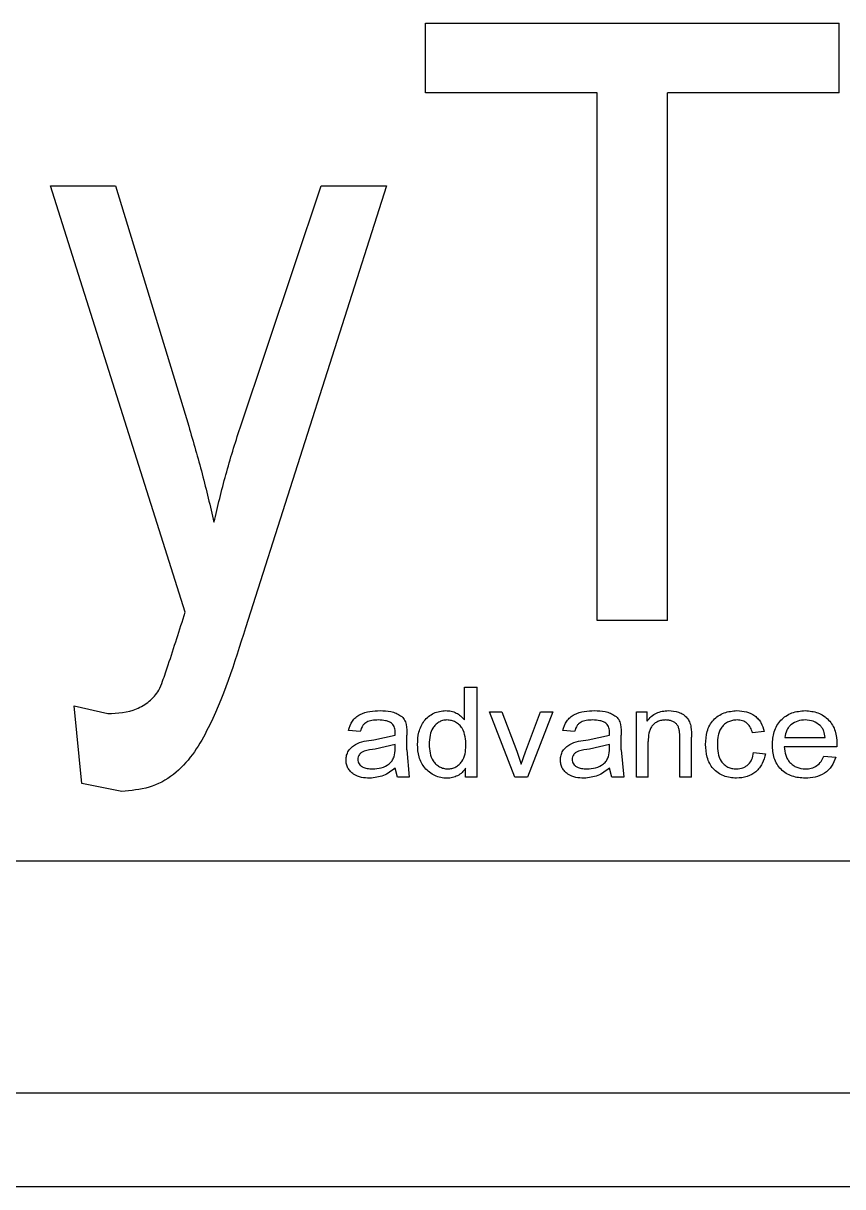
# Model space of a CAD drawing. Extents: x 150 to 4150, y 50 to 2920.
# Drawn here: x 1017.38 to 1034.88, y 1795.67 to 1820.51 of the extents above; entities that cross this region are included whole.
import ezdxf

# ---------------------------------------------------------------- set-up
doc = ezdxf.new("R2010")
doc.units = 0
doc.header["$LTSCALE"] = 10
doc.linetypes.add('SLD-KATı', pattern=[0])
doc.layers.get('0').update_dxf_attribs({"linetype": 'CONTINUOUS'})

msp = doc.modelspace()

# ---------------------------------------------------------------- linework, layer by layer
at = {"color": 7, "linetype": 'SLD-KATı'}
for p, q in [((1025.971, 1820.513), (1034.81, 1820.513)), ((1025.971, 1819.024), (1025.971, 1820.513)), ((1034.81, 1819.024), (1034.81, 1820.513)), ((1029.64, 1819.024), (1025.971, 1819.024)), ((1029.64, 1807.76), (1029.64, 1819.024)), ((1034.81, 1819.024), (1031.141, 1819.024)), ((1031.141, 1807.76), (1031.141, 1819.024)), ((1017.966, 1817.038), (1019.354, 1817.038)), ((1020.84, 1807.934), (1017.966, 1817.038)), ((1019.354, 1817.038), (1020.915, 1811.91)), ((1022.012, 1811.876), (1023.745, 1817.038)), ((1025.137, 1817.038), (1022.127, 1807.602)), ((1023.745, 1817.038), (1025.137, 1817.038)), ((1031.141, 1807.76), (1029.64, 1807.76)), ((1026.802, 1806.332), (1027.078, 1806.332)), ((1026.802, 1805.638), (1026.802, 1806.332)), ((1027.078, 1804.415), (1027.078, 1806.332)), ((1018.466, 1805.936), (1019.185, 1805.77)), ((1018.633, 1804.277), (1018.466, 1805.936)), ((1027.343, 1805.809), (1027.603, 1805.809)), ((1027.883, 1804.415), (1027.343, 1805.809)), ((1027.603, 1805.809), (1027.921, 1804.971)), ((1028.106, 1804.955), (1028.428, 1805.809)), ((1028.689, 1805.809), (1028.148, 1804.415)), ((1028.428, 1805.809), (1028.689, 1805.809)), ((1030.48, 1805.809), (1030.705, 1805.809)), ((1030.48, 1804.415), (1030.48, 1805.809)), ((1030.705, 1805.61), (1030.705, 1805.809)), ((1024.576, 1805.386), (1024.326, 1805.411)), ((1024.869, 1805.212), (1025.326, 1805.311)), ((1025.326, 1805.311), (1025.326, 1805.368)), ((1025.577, 1804.997), (1025.577, 1805.31)), ((1029.154, 1805.386), (1028.904, 1805.411)), ((1029.447, 1805.212), (1029.904, 1805.311)), ((1029.904, 1805.311), (1029.904, 1805.368)), ((1030.155, 1804.997), (1030.155, 1805.31)), ((1031.405, 1804.415), (1031.405, 1805.262)), ((1031.656, 1804.415), (1031.656, 1805.269)), ((1033.207, 1805.386), (1032.956, 1805.361)), ((1033.648, 1805.262), (1034.507, 1805.262)), ((1025.326, 1805.112), (1024.897, 1805.013)), ((1025.326, 1805.03), (1025.326, 1805.112)), ((1025.577, 1804.997), (1025.627, 1804.415)), ((1029.904, 1805.112), (1029.475, 1805.013)), ((1029.904, 1805.03), (1029.904, 1805.112)), ((1030.155, 1804.997), (1030.205, 1804.415)), ((1030.73, 1804.415), (1030.73, 1805.176)), ((1034.758, 1805.063), (1033.632, 1805.063)), ((1034.759, 1805.124), (1034.758, 1805.063)), ((1027.921, 1804.971), (1028.016, 1804.689)), ((1028.016, 1804.689), (1028.106, 1804.955)), ((1032.981, 1804.938), (1033.232, 1804.913)), ((1034.482, 1804.863), (1034.733, 1804.839)), ((1025.376, 1804.415), (1025.326, 1804.608)), ((1026.827, 1804.415), (1026.827, 1804.603)), ((1029.954, 1804.415), (1029.904, 1804.608)), ((1019.485, 1804.111), (1018.633, 1804.277)), ((1025.627, 1804.415), (1025.376, 1804.415)), ((1027.078, 1804.415), (1026.827, 1804.415)), ((1028.148, 1804.415), (1027.883, 1804.415)), ((1030.205, 1804.415), (1029.954, 1804.415)), ((1030.73, 1804.415), (1030.48, 1804.415)), ((1031.656, 1804.415), (1031.405, 1804.415)), ((953.28, 1802.624), (1088.28, 1802.624)), ((1088.28, 1797.668), (953.28, 1797.668)), ((1088.78, 1795.668), (952.78, 1795.668))]:
    msp.add_line(p, q, dxfattribs=at)
for points, knots in [([(1020.915, 1811.91), (1021.015, 1811.57), (1021.213, 1810.89), (1021.374, 1810.201), (1021.455, 1809.856)], [0, 0, 0, 0, 0.500001, 1, 1, 1, 1]), ([(1021.455, 1809.856), (1021.535, 1810.196), (1021.696, 1810.877), (1021.907, 1811.543), (1022.012, 1811.876)], [0, 0, 0, 0, 0.4999925, 1, 1, 1, 1]), ([(1020.28, 1806.268), (1020.306, 1806.334), (1020.377, 1806.513), (1020.564, 1807.069), (1020.72, 1807.559), (1020.84, 1807.934)], [0, 0, 0, 0, 0.1212631, 0.3282833, 1, 1, 1, 1]), ([(1022.127, 1807.602), (1021.893, 1806.85), (1021.601, 1805.909), (1021.012, 1804.884), (1020.61, 1804.446), (1020.077, 1804.158), (1019.682, 1804.127), (1019.485, 1804.111)], [0, 0, 0, 0, 0.5007111, 0.6258098, 0.7506754, 0.8752703, 1, 1, 1, 1]), ([(1019.185, 1805.77), (1019.398, 1805.781), (1019.719, 1805.798), (1020.034, 1805.998), (1020.188, 1806.14), (1020.249, 1806.225), (1020.28, 1806.268)], [0, 0, 0, 0, 0.49902, 0.749125, 0.874533, 1, 1, 1, 1]), ([(1024.326, 1805.411), (1024.348, 1805.481), (1024.382, 1805.586), (1024.482, 1805.695), (1024.604, 1805.777), (1024.785, 1805.827), (1024.931, 1805.832), (1025.004, 1805.834)], [0, 0, 0, 0, 0.249381, 0.373216, 0.499617, 0.749496, 1, 1, 1, 1]), ([(1025.004, 1805.834), (1025.081, 1805.832), (1025.197, 1805.828), (1025.344, 1805.783), (1025.445, 1805.729), (1025.529, 1805.649), (1025.573, 1805.5), (1025.575, 1805.386), (1025.577, 1805.31)], [0, 0, 0, 0, 0.25033, 0.37881, 0.500402, 0.624992, 0.749644, 1, 1, 1, 1]), ([(1025.802, 1805.112), (1025.806, 1805.201), (1025.816, 1805.378), (1025.913, 1805.584), (1026.034, 1805.714), (1026.147, 1805.782), (1026.274, 1805.826), (1026.363, 1805.831), (1026.409, 1805.834)], [0, 0, 0, 0, 0.250145, 0.499487, 0.625156, 0.748841, 0.870209, 1, 1, 1, 1]), ([(1026.409, 1805.834), (1026.447, 1805.832), (1026.524, 1805.827), (1026.63, 1805.788), (1026.727, 1805.725), (1026.777, 1805.668), (1026.802, 1805.638)], [0, 0, 0, 0, 0.250127, 0.500206, 0.740563, 1, 1, 1, 1]), ([(1028.904, 1805.411), (1028.926, 1805.481), (1028.96, 1805.586), (1029.06, 1805.695), (1029.182, 1805.777), (1029.363, 1805.827), (1029.509, 1805.832), (1029.582, 1805.834)], [0, 0, 0, 0, 0.249377, 0.373183, 0.499582, 0.749457, 1, 1, 1, 1]), ([(1029.582, 1805.834), (1029.659, 1805.832), (1029.775, 1805.828), (1029.922, 1805.783), (1030.023, 1805.729), (1030.107, 1805.649), (1030.151, 1805.5), (1030.153, 1805.386), (1030.155, 1805.31)], [0, 0, 0, 0, 0.250294, 0.378776, 0.500407, 0.624999, 0.74964, 1, 1, 1, 1]), ([(1030.705, 1805.61), (1030.733, 1805.645), (1030.788, 1805.714), (1030.901, 1805.785), (1031.029, 1805.827), (1031.117, 1805.832), (1031.163, 1805.834)], [0, 0, 0, 0, 0.2499824, 0.499893, 0.7429431, 1, 1, 1, 1]), ([(1031.163, 1805.834), (1031.236, 1805.828), (1031.347, 1805.818), (1031.479, 1805.755), (1031.561, 1805.685), (1031.617, 1805.592), (1031.653, 1805.451), (1031.655, 1805.341), (1031.656, 1805.269)], [0, 0, 0, 0, 0.249493, 0.38161, 0.499579, 0.618219, 0.749569, 1, 1, 1, 1]), ([(1031.956, 1805.113), (1031.961, 1805.207), (1031.968, 1805.348), (1032.037, 1805.522), (1032.118, 1805.637), (1032.224, 1805.726), (1032.39, 1805.815), (1032.531, 1805.826), (1032.625, 1805.834)], [0, 0, 0, 0, 0.250058, 0.380173, 0.50033, 0.624163, 0.75063, 1, 1, 1, 1]), ([(1032.625, 1805.834), (1032.693, 1805.83), (1032.828, 1805.821), (1032.984, 1805.747), (1033.082, 1805.659), (1033.162, 1805.55), (1033.188, 1805.453), (1033.207, 1805.386)], [0, 0, 0, 0, 0.251507, 0.501865, 0.625787, 0.744891, 1, 1, 1, 1]), ([(1033.382, 1805.101), (1033.387, 1805.196), (1033.396, 1805.341), (1033.472, 1805.518), (1033.559, 1805.633), (1033.669, 1805.724), (1033.84, 1805.814), (1033.985, 1805.826), (1034.082, 1805.834)], [0, 0, 0, 0, 0.249925, 0.377982, 0.500162, 0.624036, 0.750553, 1, 1, 1, 1]), ([(1034.082, 1805.834), (1034.175, 1805.826), (1034.314, 1805.814), (1034.48, 1805.727), (1034.586, 1805.638), (1034.671, 1805.527), (1034.745, 1805.356), (1034.753, 1805.217), (1034.759, 1805.124)], [0, 0, 0, 0, 0.24939, 0.373619, 0.499844, 0.622806, 0.750117, 1, 1, 1, 1]), ([(1024.969, 1805.635), (1024.921, 1805.633), (1024.836, 1805.629), (1024.734, 1805.603), (1024.671, 1805.561), (1024.615, 1805.495), (1024.592, 1805.431), (1024.576, 1805.386)], [0, 0, 0, 0, 0.283086, 0.500403, 0.605936, 0.720757, 1, 1, 1, 1]), ([(1025.26, 1805.556), (1025.238, 1805.571), (1025.196, 1805.6), (1025.097, 1805.629), (1025.02, 1805.633), (1024.969, 1805.635)], [0, 0, 0, 0, 0.249891, 0.500075, 1, 1, 1, 1]), ([(1025.326, 1805.368), (1025.325, 1805.403), (1025.322, 1805.455), (1025.295, 1805.519), (1025.271, 1805.544), (1025.26, 1805.556)], [0, 0, 0, 0, 0.5004226, 0.7543716, 1, 1, 1, 1]), ([(1026.43, 1805.635), (1026.399, 1805.633), (1026.338, 1805.628), (1026.254, 1805.59), (1026.182, 1805.535), (1026.111, 1805.445), (1026.06, 1805.3), (1026.055, 1805.179), (1026.052, 1805.111)], [0, 0, 0, 0, 0.126955, 0.249946, 0.374199, 0.5003, 0.718983, 1, 1, 1, 1]), ([(1026.835, 1805.086), (1026.833, 1805.15), (1026.828, 1805.277), (1026.778, 1805.434), (1026.697, 1805.535), (1026.619, 1805.592), (1026.528, 1805.628), (1026.464, 1805.632), (1026.43, 1805.635)], [0, 0, 0, 0, 0.250414, 0.4998, 0.624721, 0.750091, 0.869099, 1, 1, 1, 1]), ([(1029.547, 1805.635), (1029.499, 1805.633), (1029.414, 1805.629), (1029.311, 1805.603), (1029.249, 1805.561), (1029.193, 1805.495), (1029.17, 1805.431), (1029.154, 1805.386)], [0, 0, 0, 0, 0.283094, 0.500418, 0.605894, 0.720718, 1, 1, 1, 1]), ([(1029.838, 1805.556), (1029.816, 1805.571), (1029.774, 1805.6), (1029.675, 1805.629), (1029.598, 1805.633), (1029.547, 1805.635)], [0, 0, 0, 0, 0.24989, 0.499957, 1, 1, 1, 1]), ([(1029.904, 1805.368), (1029.903, 1805.403), (1029.9, 1805.455), (1029.873, 1805.519), (1029.849, 1805.544), (1029.838, 1805.556)], [0, 0, 0, 0, 0.5004122, 0.7542713, 1, 1, 1, 1]), ([(1031.109, 1805.635), (1031.077, 1805.633), (1031.017, 1805.63), (1030.932, 1805.604), (1030.861, 1805.562), (1030.805, 1805.504), (1030.767, 1805.432), (1030.735, 1805.322), (1030.732, 1805.235), (1030.73, 1805.176)], [0, 0, 0, 0, 0.140556, 0.266366, 0.383626, 0.499921, 0.617609, 0.740608, 1, 1, 1, 1]), ([(1031.405, 1805.262), (1031.404, 1805.308), (1031.403, 1805.378), (1031.383, 1805.468), (1031.353, 1805.528), (1031.309, 1805.574), (1031.252, 1805.609), (1031.184, 1805.63), (1031.135, 1805.633), (1031.109, 1805.635)], [0, 0, 0, 0, 0.250313, 0.38472, 0.500121, 0.615573, 0.732388, 0.858455, 1, 1, 1, 1]), ([(1032.626, 1805.635), (1032.593, 1805.633), (1032.53, 1805.628), (1032.439, 1805.599), (1032.359, 1805.55), (1032.295, 1805.481), (1032.249, 1805.398), (1032.212, 1805.276), (1032.209, 1805.181), (1032.206, 1805.117)], [0, 0, 0, 0, 0.13024, 0.250222, 0.374113, 0.497682, 0.620705, 0.748517, 1, 1, 1, 1]), ([(1032.956, 1805.361), (1032.945, 1805.398), (1032.921, 1805.473), (1032.848, 1805.565), (1032.744, 1805.625), (1032.666, 1805.632), (1032.626, 1805.635)], [0, 0, 0, 0, 0.250515, 0.500341, 0.743257, 1, 1, 1, 1]), ([(1034.083, 1805.635), (1034.029, 1805.631), (1033.923, 1805.622), (1033.803, 1805.556), (1033.728, 1805.482), (1033.669, 1805.393), (1033.656, 1805.314), (1033.648, 1805.262)], [0, 0, 0, 0, 0.252802, 0.499725, 0.626697, 0.750342, 1, 1, 1, 1]), ([(1034.403, 1805.514), (1034.356, 1805.55), (1034.262, 1805.623), (1034.142, 1805.631), (1034.083, 1805.635)], [0, 0, 0, 0, 0.499449, 1, 1, 1, 1]), ([(1034.507, 1805.262), (1034.5, 1805.308), (1034.49, 1805.377), (1034.449, 1805.461), (1034.418, 1805.496), (1034.403, 1805.514)], [0, 0, 0, 0, 0.499988, 0.749533, 1, 1, 1, 1]), ([(1024.276, 1804.782), (1024.278, 1804.816), (1024.283, 1804.883), (1024.325, 1804.976), (1024.391, 1805.055), (1024.5, 1805.134), (1024.665, 1805.186), (1024.799, 1805.203), (1024.869, 1805.212)], [0, 0, 0, 0, 0.125007, 0.249858, 0.370778, 0.499936, 0.742068, 1, 1, 1, 1]), ([(1024.897, 1805.013), (1024.817, 1805.005), (1024.715, 1804.994), (1024.606, 1804.942), (1024.561, 1804.902), (1024.533, 1804.85), (1024.528, 1804.812), (1024.526, 1804.793)], [0, 0, 0, 0, 0.500578, 0.637416, 0.758631, 0.8754, 1, 1, 1, 1]), ([(1024.841, 1804.59), (1024.904, 1804.594), (1025.03, 1804.604), (1025.174, 1804.674), (1025.262, 1804.761), (1025.32, 1804.872), (1025.324, 1804.967), (1025.326, 1805.03)], [0, 0, 0, 0, 0.252539, 0.504367, 0.624369, 0.748759, 1, 1, 1, 1]), ([(1026.431, 1804.391), (1026.386, 1804.393), (1026.296, 1804.398), (1026.169, 1804.444), (1026.054, 1804.514), (1025.957, 1804.608), (1025.881, 1804.72), (1025.815, 1804.888), (1025.807, 1805.023), (1025.802, 1805.112)], [0, 0, 0, 0, 0.125059, 0.250031, 0.372508, 0.50021, 0.622979, 0.750279, 1, 1, 1, 1]), ([(1026.052, 1805.111), (1026.054, 1805.05), (1026.06, 1804.928), (1026.115, 1804.782), (1026.195, 1804.688), (1026.269, 1804.634), (1026.355, 1804.597), (1026.416, 1804.592), (1026.448, 1804.59)], [0, 0, 0, 0, 0.25037, 0.499569, 0.622144, 0.750045, 0.870156, 1, 1, 1, 1]), ([(1026.448, 1804.59), (1026.479, 1804.592), (1026.537, 1804.597), (1026.621, 1804.629), (1026.692, 1804.681), (1026.772, 1804.768), (1026.827, 1804.91), (1026.832, 1805.027), (1026.835, 1805.086)], [0, 0, 0, 0, 0.1285969, 0.2476269, 0.375905, 0.5004063, 0.7496497, 1, 1, 1, 1]), ([(1028.854, 1804.782), (1028.856, 1804.816), (1028.861, 1804.883), (1028.903, 1804.976), (1028.969, 1805.055), (1029.077, 1805.134), (1029.243, 1805.186), (1029.377, 1805.203), (1029.447, 1805.212)], [0, 0, 0, 0, 0.125009, 0.249844, 0.370767, 0.499927, 0.742063, 1, 1, 1, 1]), ([(1029.475, 1805.013), (1029.395, 1805.005), (1029.293, 1804.994), (1029.184, 1804.942), (1029.139, 1804.902), (1029.111, 1804.85), (1029.106, 1804.812), (1029.104, 1804.793)], [0, 0, 0, 0, 0.500578, 0.637416, 0.758631, 0.8754, 1, 1, 1, 1]), ([(1029.419, 1804.59), (1029.482, 1804.594), (1029.608, 1804.604), (1029.752, 1804.674), (1029.84, 1804.761), (1029.898, 1804.872), (1029.902, 1804.967), (1029.904, 1805.03)], [0, 0, 0, 0, 0.252527, 0.504389, 0.624385, 0.748771, 1, 1, 1, 1]), ([(1032.615, 1804.391), (1032.522, 1804.399), (1032.382, 1804.411), (1032.218, 1804.502), (1032.115, 1804.593), (1032.036, 1804.708), (1031.968, 1804.881), (1031.961, 1805.021), (1031.956, 1805.113)], [0, 0, 0, 0, 0.2492692, 0.3748255, 0.4996812, 0.6215115, 0.7499362, 1, 1, 1, 1]), ([(1032.206, 1805.117), (1032.208, 1805.055), (1032.213, 1804.929), (1032.265, 1804.775), (1032.35, 1804.681), (1032.427, 1804.628), (1032.518, 1804.596), (1032.581, 1804.592), (1032.615, 1804.59)], [0, 0, 0, 0, 0.250465, 0.499682, 0.623369, 0.749997, 0.867442, 1, 1, 1, 1]), ([(1034.083, 1804.391), (1033.988, 1804.398), (1033.845, 1804.408), (1033.673, 1804.491), (1033.562, 1804.579), (1033.474, 1804.69), (1033.397, 1804.864), (1033.388, 1805.006), (1033.382, 1805.101)], [0, 0, 0, 0, 0.249583, 0.374857, 0.499992, 0.623015, 0.750185, 1, 1, 1, 1]), ([(1033.632, 1805.063), (1033.639, 1805.002), (1033.65, 1804.911), (1033.7, 1804.799), (1033.754, 1804.725), (1033.823, 1804.667), (1033.929, 1804.605), (1034.022, 1804.596), (1034.084, 1804.59)], [0, 0, 0, 0, 0.250104, 0.376912, 0.500549, 0.623807, 0.74619, 1, 1, 1, 1]), ([(1024.782, 1804.391), (1024.722, 1804.393), (1024.602, 1804.399), (1024.459, 1804.458), (1024.366, 1804.534), (1024.313, 1804.607), (1024.281, 1804.691), (1024.277, 1804.751), (1024.276, 1804.782)], [0, 0, 0, 0, 0.250167, 0.499663, 0.626652, 0.749791, 0.87257, 1, 1, 1, 1]), ([(1024.526, 1804.793), (1024.528, 1804.776), (1024.531, 1804.742), (1024.553, 1804.696), (1024.59, 1804.658), (1024.646, 1804.621), (1024.732, 1804.595), (1024.802, 1804.592), (1024.841, 1804.59)], [0, 0, 0, 0, 0.122854, 0.240319, 0.362755, 0.499462, 0.71695, 1, 1, 1, 1]), ([(1029.36, 1804.391), (1029.3, 1804.393), (1029.18, 1804.399), (1029.037, 1804.458), (1028.944, 1804.534), (1028.891, 1804.607), (1028.859, 1804.691), (1028.855, 1804.751), (1028.854, 1804.782)], [0, 0, 0, 0, 0.250168, 0.499666, 0.626655, 0.749795, 0.872575, 1, 1, 1, 1]), ([(1029.104, 1804.793), (1029.105, 1804.776), (1029.109, 1804.742), (1029.131, 1804.696), (1029.168, 1804.658), (1029.224, 1804.621), (1029.31, 1804.595), (1029.38, 1804.592), (1029.419, 1804.59)], [0, 0, 0, 0, 0.122856, 0.240322, 0.36282, 0.499455, 0.716946, 1, 1, 1, 1]), ([(1032.615, 1804.59), (1032.662, 1804.594), (1032.733, 1804.6), (1032.817, 1804.643), (1032.888, 1804.698), (1032.952, 1804.799), (1032.971, 1804.889), (1032.981, 1804.938)], [0, 0, 0, 0, 0.2523907, 0.3786504, 0.5025581, 0.7316082, 1, 1, 1, 1]), ([(1033.232, 1804.913), (1033.215, 1804.841), (1033.189, 1804.733), (1033.108, 1804.607), (1033.007, 1804.504), (1032.841, 1804.41), (1032.692, 1804.397), (1032.615, 1804.391)], [0, 0, 0, 0, 0.250072, 0.374607, 0.500623, 0.739734, 1, 1, 1, 1]), ([(1034.733, 1804.839), (1034.708, 1804.771), (1034.658, 1804.637), (1034.498, 1804.487), (1034.297, 1804.403), (1034.154, 1804.395), (1034.083, 1804.391)], [0, 0, 0, 0, 0.250032, 0.499557, 0.749511, 1, 1, 1, 1]), ([(1034.084, 1804.59), (1034.128, 1804.592), (1034.214, 1804.598), (1034.334, 1804.654), (1034.427, 1804.747), (1034.464, 1804.824), (1034.482, 1804.863)], [0, 0, 0, 0, 0.2502944, 0.4999118, 0.7497039, 1, 1, 1, 1]), ([(1025.326, 1804.608), (1025.246, 1804.547), (1025.084, 1804.425), (1024.883, 1804.402), (1024.782, 1804.391)], [0, 0, 0, 0, 0.500679, 1, 1, 1, 1]), ([(1026.827, 1804.603), (1026.804, 1804.571), (1026.758, 1804.508), (1026.659, 1804.441), (1026.548, 1804.398), (1026.47, 1804.393), (1026.431, 1804.391)], [0, 0, 0, 0, 0.250023, 0.499867, 0.749926, 1, 1, 1, 1]), ([(1029.904, 1804.608), (1029.824, 1804.547), (1029.662, 1804.425), (1029.461, 1804.402), (1029.36, 1804.391)], [0, 0, 0, 0, 0.500649, 1, 1, 1, 1])]:
    msp.add_open_spline(points, degree=3, knots=knots, dxfattribs=at)

doc.saveas('drawing.dxf')
